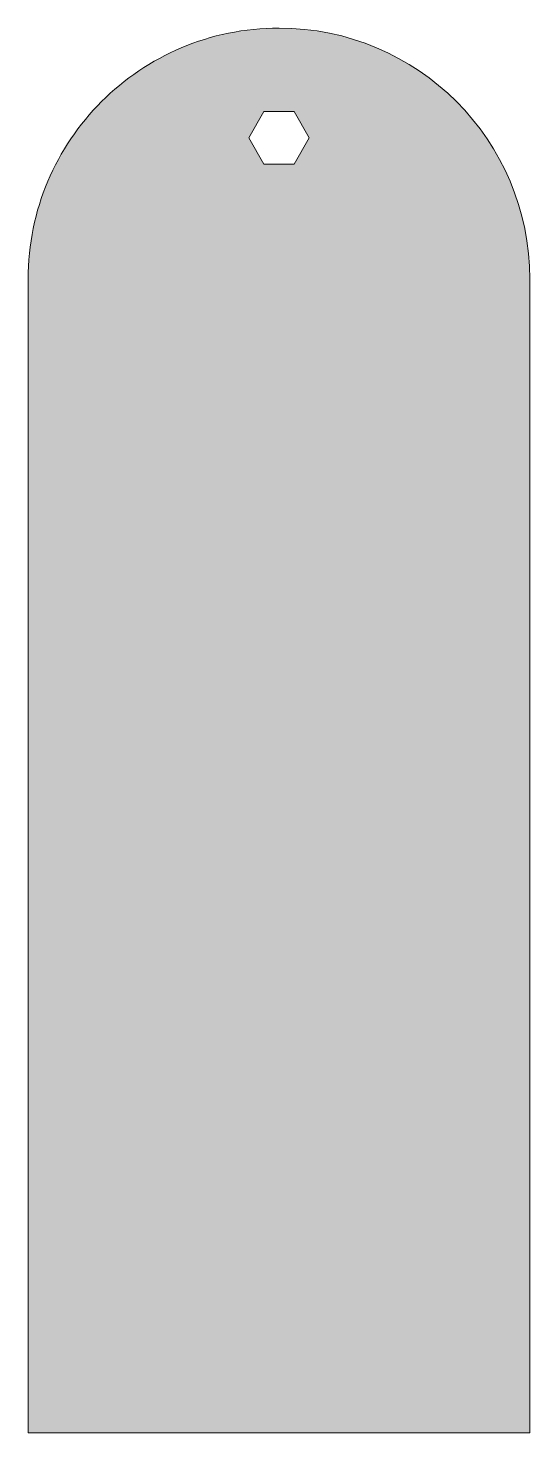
# Model space of a CAD drawing. Header units: centimetres. Extents: x 3.5 to 10.5, y -19.8 to -0.2.
import ezdxf

# ---------------------------------------------------------------- set-up
doc = ezdxf.new("R2010")
doc.units = ezdxf.units.CM
doc.header["$MEASUREMENT"] = 0
doc.layers.add('Layer 1', color=7, linetype='Continuous')

# ---------------------------------------------------------------- blocks, each defined once
blk = doc.blocks.new('block 2')
at = {"layer": 'Layer 1', "true_color": 0xf1ceac}
h = blk.add_hatch(color=31, dxfattribs=at)
h.dxf.hatch_style = 2
edge = h.paths.add_edge_path()
edge.add_spline(control_points=[(6.985, -0.237), (6.021, -0.237), (5.149, -0.628), (4.517, -1.259), (3.886, -1.891), (3.496, -2.763), (3.496, -3.727), (3.496, -3.727), (3.496, -19.778), (3.496, -19.778), (3.496, -19.778), (10.474, -19.778), (10.474, -19.778), (10.474, -19.778), (10.474, -3.727), (10.474, -3.727), (10.474, -1.8), (8.912, -0.237), (6.985, -0.237)], knot_values=[0, 0, 0, 0, 1, 1, 1, 2, 2, 2, 3, 3, 3, 4, 4, 4, 5, 5, 5, 6, 6, 6, 6], degree=3, periodic=1)
h.paths.add_polyline_path([(7.195, -2.128), (6.775, -2.128), (6.564, -1.764), (6.775, -1.399), (7.195, -1.399), (7.406, -1.764)])
at = {"layer": 'Layer 1', "lineweight": 0}
blk.add_lwpolyline([(7.195, -2.128), (6.775, -2.128), (6.564, -1.764), (6.775, -1.399), (7.195, -1.399), (7.406, -1.764), (7.195, -2.128)], dxfattribs=at)
blk.add_open_spline([(6.985, -0.237), (6.021, -0.237), (5.149, -0.628), (4.517, -1.259), (3.886, -1.891), (3.496, -2.763), (3.496, -3.727), (3.496, -3.727), (3.496, -19.778), (3.496, -19.778), (3.496, -19.778), (10.474, -19.778), (10.474, -19.778), (10.474, -19.778), (10.474, -3.727), (10.474, -3.727), (10.474, -1.8), (8.912, -0.237), (6.985, -0.237)], degree=3, knots=[0, 0, 0, 0, 1, 1, 1, 2, 2, 2, 3, 3, 3, 4, 4, 4, 5, 5, 5, 6, 6, 6, 6], dxfattribs=at)

msp = doc.modelspace()

# ---------------------------------------------------------------- block references
at = {"layer": 'Layer 1'}
msp.add_blockref('block 2', (0, 0), dxfattribs=at)

doc.saveas('drawing.dxf')
